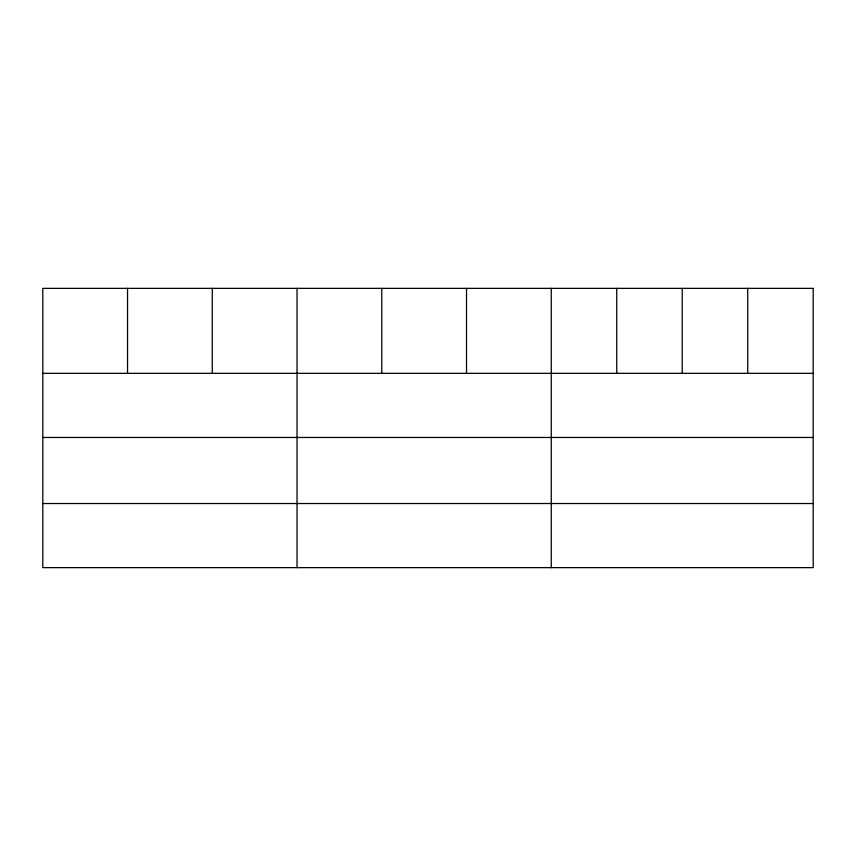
<?xml version="1.0" encoding="UTF-8"?>
<svg xmlns="http://www.w3.org/2000/svg" width="856" height="856" viewBox="0 0 856 856"><rect width="100%" height="100%" fill="white"/><g stroke="black" fill="none" stroke-linecap="round" stroke-linejoin="round"><path stroke-width="1.28" d="M42.8 373.334L813.2 373.334M42.8 437.459L813.2 437.459M42.8 503.521L813.2 503.521M747.716 288.365L747.716 373.334M682.232 288.365L682.232 373.334M616.748 288.365L616.748 373.334M551.264 288.365L551.264 567.635M466.52 288.365L466.52 373.334M381.776 288.365L381.776 373.334M297.032 288.365L297.032 567.635M212.288 288.365L212.288 373.334M127.544 288.365L127.544 373.334M813.2 288.365L42.8 288.365L42.8 567.635L813.2 567.635L813.2 288.365"/></g></svg>
